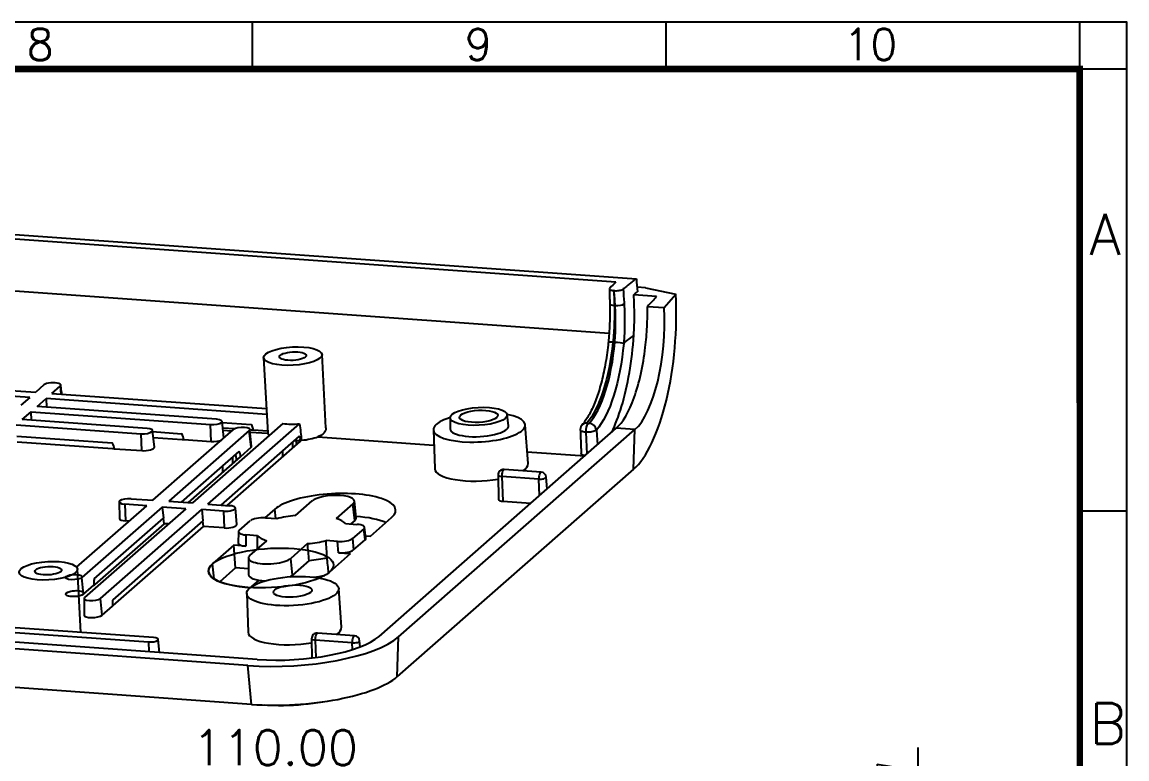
# Model space of a CAD drawing. Header units: millimetres. Extents: x 3683 to 5830, y 1279 to 1555.
# Drawn here: x 4372.8 to 4467.4, y 1491.9 to 1555 of the extents above; entities that cross this region are included whole.
import ezdxf

# ---------------------------------------------------------------- set-up
doc = ezdxf.new("R2010")
doc.units = ezdxf.units.MM
doc.header["$LTSCALE"] = 0.5
doc.linetypes.add('CENTER', pattern=[50.8, 31.75, -6.35, 6.35, -6.35])
doc.layers.add('112', color=7, linetype='Continuous', true_color=0xffffff)
doc.layers.add('A1_KUANG', color=7, linetype='Continuous')
doc.layers.add('A4_KUANG', color=7, linetype='Continuous')
doc.layers.add('dim', color=82, linetype='Continuous', lineweight=9)
doc.styles.get("Standard").update_dxf_attribs({"font": 'txt', "bigfont": 'gbcbig.shx'})
doc.dimstyles.new('VT-3.00', dxfattribs={"dimtxt": 3, "dimasz": 3.5, "dimexe": 2, "dimexo": 1.8, "dimgap": 0.5, "dimtad": 1, "dimzin": 0, "dimdsep": 46, "dimtxsty": 'Standard', "dimblk": 'CLOSEDBLANK', "dimcen": 0.3, "dimclrd": 1, "dimclre": 1, "dimclrt": 7, "dimadec": 1, "dimazin": 0, "dimtfac": 1, "dimtofl": 0, "dimtmove": 0, "dimatfit": 3, "dimldrblk": 'CLOSEDBLANK', "dimfxl": 0, "dimtolj": 1, "dimtzin": 0, "dimarcsym": 0})

# ---------------------------------------------------------------- blocks, each defined once
blk = doc.blocks.new('A$C3291225B')
at = {"layer": 'A4_KUANG'}
for p, q in [((204.674, 194.147), (204.674, 197.012)), ((229.9, 194.147), (229.9, 197.012)), ((255.126, 194.147), (255.126, 197.012)), ((255.135, 0), (255.135, 197.012)), ((258, 194.147), (2.865, 194.147)), ((257.991, 167.165), (255.126, 167.165))]:
    blk.add_line(p, q, dxfattribs=at)
at = {"layer": 'A4_KUANG', "color": 8}
blk.add_lwpolyline([(258, 0), (258, 197.012), (0, 197.012), (0, 0)], close=True, dxfattribs=at)
at = {"layer": 'A4_KUANG', "const_width": 0.4}
blk.add_lwpolyline([(2.865, 2.865), (2.865, 194.147), (255.126, 194.147), (255.135, 2.865), (2.865, 2.865)], dxfattribs=at)
at = {"layer": 'A4_KUANG'}
for s, height, p in [('8', 1.91, (190.914, 194.69)), ('9', 1.91, (217.635, 194.69)), ('10', 1.9102, (240.717, 194.69)), ('A', 2.483, (255.711, 182.818)), ('B', 2.483, (255.711, 152.971))]:
    blk.add_text(s, height=height, dxfattribs=at).set_placement(p)
blk = doc.blocks.new('_ClosedBlank')
at = {"color": 0, "linetype": 'ByBlock', "lineweight": -2}
for p, q in [((-1, 0.167), (0, 0)), ((-1, 0.167), (-1, -0.167)), ((0, 0), (-1, -0.167))]:
    blk.add_line(p, q, dxfattribs=at)
blk = doc.blocks.new('*D20')
at = {"layer": 'Defpoints', "color": 0, "linetype": 'CENTER'}
for p in [(8920.262, 3083.506), (8810.262, 3067.917), (8920.262, 3067.917)]:
    blk.add_point(p, dxfattribs=at)
at = {"layer": 'dim', "color": 1, "linetype": 'CENTER', "lineweight": -2}
for p, q in [((8810.262, 3069.717), (8810.262, 3085.506)), ((8920.262, 3069.717), (8920.262, 3085.506)), ((8813.762, 3083.506), (8916.762, 3083.506))]:
    blk.add_line(p, q, dxfattribs=at)
at = {"layer": 'dim', "color": 1, "linetype": 'CENTER', "lineweight": -2, "xscale": 3.5, "yscale": 3.5, "zscale": 3.5, "rotation": 180}
blk.add_blockref('_ClosedBlank', (8810.262, 3083.506), dxfattribs=at)
at = {"layer": 'dim', "color": 1, "linetype": 'CENTER', "lineweight": -2, "xscale": 3.5, "yscale": 3.5, "zscale": 3.5}
blk.add_blockref('_ClosedBlank', (8920.262, 3083.506), dxfattribs=at)
at = {"layer": 'dim', "color": 7, "linetype": 'CENTER', "insert": (8865.262, 3085.506), "char_height": 3, "attachment_point": 5}
blk.add_mtext('\\A1;110.00', dxfattribs=at)

msp = doc.modelspace()

# ---------------------------------------------------------------- linework, layer by layer
at = {"layer": '112', "color": 7}
for p, q in [((4329.82, 1539.827), (4425.396, 1533.017)), ((4423.64, 1532.726), (4330.698, 1539.348)), ((4423.066, 1528.333), (4330.98, 1534.893)), ((4426.189, 1532.246), (4425.457, 1532.298)), ((4423.503, 1531.995), (4423.472, 1531.998)), ((4427.125, 1531.506), (4425.17, 1531.645)), ((4426.189, 1532.246), (4428.774, 1531.694)), ((4427.789, 1530.549), (4428.774, 1531.694)), ((4423.585, 1530.712), (4423.511, 1530.717)), ((4426.344, 1530.652), (4427.789, 1530.549)), ((4393.51, 1526.255), (4393.857, 1519.809)), ((4398.841, 1520.241), (4398.503, 1526.524)), ((4373.493, 1522.849), (4354.553, 1524.199)), ((4354.894, 1524.66), (4374.005, 1523.299)), ((4374.714, 1523.921), (4374.005, 1523.299)), ((4375.4, 1523.199), (4376.11, 1523.822)), ((4376.11, 1523.822), (4376.17, 1523.144)), ((4376.211, 1523.332), (4376.158, 1523.915)), ((4373.493, 1522.849), (4372.727, 1522.178)), ((4375.4, 1523.199), (4393.745, 1521.892)), ((4374.123, 1522.078), (4374.889, 1522.75)), ((4389.483, 1520.984), (4374.123, 1522.078)), ((4393.771, 1521.405), (4374.889, 1522.75)), ((4374.889, 1522.75), (4374.938, 1522.02)), ((4372.846, 1520.957), (4373.612, 1521.629)), ((4383.538, 1520.195), (4372.846, 1520.957)), ((4373.612, 1521.629), (4388.971, 1520.534)), ((4373.661, 1520.899), (4373.612, 1521.629)), ((4409.466, 1521.115), (4409.465, 1520.164)), ((4414.457, 1520.433), (4414.353, 1521.378)), ((4372.335, 1520.508), (4383.026, 1519.746)), ((4384.157, 1518.596), (4384.002, 1520.013)), ((4384.034, 1514.048), (4390.934, 1520.106)), ((4392.281, 1520.01), (4385.399, 1513.969)), ((4395.142, 1520.61), (4387.413, 1513.825)), ((4388.742, 1513.713), (4396.587, 1520.6)), ((4389.02, 1519.088), (4388.971, 1520.534)), ((4390.102, 1519.385), (4389.947, 1520.802)), ((4389.957, 1520.714), (4392.43, 1520.538)), ((4391.023, 1520.162), (4390.009, 1520.234)), ((4390.028, 1520.058), (4390.815, 1520.002)), ((4392.431, 1518.583), (4392.281, 1520.01)), ((4392.483, 1518.684), (4392.328, 1520.101)), ((4392.48, 1520.058), (4392.331, 1520.069)), ((4393.848, 1519.967), (4392.63, 1520.054)), ((4403.385, 1502.397), (4423.676, 1520.21)), ((4405.048, 1502.346), (4425.268, 1520.097)), ((4408.028, 1520.08), (4408.146, 1516.759)), ((4416.134, 1517.19), (4415.894, 1520.504)), ((4421.981, 1520.057), (4422.07, 1518.8)), ((4425.268, 1520.097), (4423.676, 1520.21)), ((4425.158, 1516.697), (4425.268, 1520.097)), ((4372.4, 1519.541), (4380.54, 1518.961)), ((4372.426, 1519.052), (4380.591, 1518.471)), ((4383.075, 1518.3), (4383.026, 1519.746)), ((4384.011, 1519.926), (4386.485, 1519.75)), ((4384.065, 1519.435), (4386.536, 1519.259)), ((4386.688, 1519.254), (4389.02, 1519.088)), ((4396.559, 1519.536), (4389.837, 1513.635)), ((4390.102, 1519.376), (4390.102, 1519.385)), ((4390.4, 1513.595), (4396.641, 1519.073)), ((4392.35, 1519.892), (4393.859, 1519.785)), ((4396.013, 1518.522), (4396.013, 1519.057)), ((4396.27, 1519.153), (4396.332, 1518.802)), ((4396.68, 1519.123), (4396.752, 1519.186)), ((4398.138, 1519.48), (4408.074, 1518.772)), ((4421.063, 1519.874), (4421.151, 1517.994)), ((4380.743, 1518.466), (4383.075, 1518.3)), ((4386.494, 1513.891), (4391.424, 1518.219)), ((4391.545, 1517.805), (4392.431, 1518.583)), ((4395.115, 1518.268), (4395.115, 1517.734)), ((4416.06, 1518.203), (4420.989, 1517.852)), ((4391.506, 1517.755), (4387.058, 1513.851)), ((4390.879, 1517.204), (4390.878, 1517.739)), ((4391.115, 1517.947), (4391.197, 1517.484)), ((4389.98, 1516.951), (4389.98, 1516.416)), ((4425.158, 1516.697), (4404.938, 1498.947)), ((4408.146, 1516.759), (4408.146, 1516.752)), ((4413.575, 1516.208), (4413.61, 1514.103)), ((4417.252, 1516.458), (4414.078, 1516.684)), ((4417.051, 1515.859), (4413.877, 1516.085)), ((4413.877, 1516.079), (4413.963, 1513.96)), ((4417.108, 1514.444), (4417.051, 1515.852)), ((4417.777, 1515.032), (4417.687, 1516.032)), ((4377.505, 1508.317), (4383.503, 1513.583)), ((4384.832, 1513.47), (4377.95, 1507.429)), ((4381.155, 1513.911), (4381.179, 1512.486)), ((4383.503, 1513.583), (4381.636, 1513.716)), ((4381.636, 1513.716), (4381.694, 1512.277)), ((4382.167, 1514.181), (4384.034, 1514.048)), ((4386.846, 1513.327), (4384.832, 1513.47)), ((4384.832, 1513.47), (4384.932, 1512.519)), ((4385.399, 1513.969), (4387.413, 1513.825)), ((4388.742, 1513.713), (4390.609, 1513.58)), ((4391.219, 1511.971), (4391.09, 1513.39)), ((4396.221, 1512.731), (4397.659, 1513.994)), ((4401.153, 1513.745), (4399.715, 1512.483)), ((4401.303, 1512.318), (4401.153, 1513.745)), ((4401.429, 1512.563), (4401.274, 1513.98)), ((4413.963, 1513.96), (4416.361, 1513.789)), ((4386.846, 1513.327), (4378.19, 1505.728)), ((4379.007, 1507.317), (4384.932, 1512.519)), ((4379.537, 1505.632), (4388.211, 1513.247)), ((4384.998, 1512.042), (4384.932, 1512.519)), ((4390.078, 1513.114), (4388.211, 1513.247)), ((4388.211, 1513.247), (4388.299, 1512.285)), ((4390.078, 1513.114), (4390.136, 1511.676)), ((4394.458, 1513.278), (4393.623, 1512.545)), ((4393.656, 1512.543), (4394.641, 1512.473)), ((4394.542, 1512.48), (4394.458, 1513.278)), ((4402.645, 1510.976), (4404.456, 1512.565)), ((4384.998, 1512.042), (4379.058, 1506.827)), ((4388.299, 1512.285), (4380.594, 1505.521)), ((4380.645, 1505.03), (4388.359, 1511.803)), ((4381.992, 1512.256), (4381.694, 1512.277)), ((4385.353, 1512.017), (4384.998, 1512.042)), ((4388.359, 1511.803), (4388.299, 1512.285)), ((4390.136, 1511.676), (4388.359, 1511.803)), ((4391.416, 1511.461), (4392.37, 1512.298)), ((4400.512, 1512.054), (4401.496, 1511.984)), ((4401.303, 1512.318), (4400.966, 1512.022)), ((4402.074, 1511.607), (4401.121, 1510.77)), ((4402.193, 1510.672), (4402.074, 1511.607)), ((4402.257, 1510.799), (4402.139, 1511.734)), ((4391.351, 1511.348), (4391.335, 1510.387)), ((4391.994, 1511.084), (4391.978, 1510.123)), ((4392.978, 1511.013), (4391.994, 1511.084)), ((4392.338, 1509.323), (4393.776, 1510.585)), ((4399.834, 1510.525), (4398.85, 1510.595)), ((4401.121, 1510.77), (4401.202, 1509.802)), ((4401.202, 1509.802), (4402.193, 1510.672)), ((4402.231, 1511.005), (4402.645, 1510.976)), ((4390.948, 1510.196), (4389.137, 1508.606)), ((4391.978, 1510.123), (4390.948, 1510.196)), ((4391.11, 1508.261), (4390.948, 1510.196)), ((4397.27, 1510.336), (4395.832, 1509.074)), ((4399.916, 1509.557), (4399.834, 1510.525)), ((4392.216, 1509.108), (4392.214, 1507.682)), ((4395.982, 1507.647), (4395.832, 1509.074)), ((4397.403, 1508.895), (4395.982, 1507.647)), ((4399.135, 1507.894), (4400.946, 1509.484)), ((4399.916, 1509.557), (4400.946, 1509.484)), ((4377.865, 1502.736), (4377.573, 1508.151)), ((4389.273, 1507.313), (4389.137, 1508.606)), ((4391.11, 1508.261), (4389.755, 1507.071)), ((4392.215, 1508.182), (4391.11, 1508.261)), ((4384.094, 1502.292), (4320.05, 1506.855)), ((4378.1, 1506.002), (4377.95, 1507.429)), ((4378.1, 1506.002), (4378.986, 1506.78)), ((4393.11, 1507.209), (4392.479, 1506.655)), ((4393.525, 1507.116), (4393.579, 1507.162)), ((4392.165, 1499.897), (4308.144, 1505.883)), ((4392.957, 1500.415), (4308.562, 1506.428)), ((4319.621, 1506.478), (4383.664, 1501.915)), ((4392.065, 1506.067), (4392.182, 1502.746)), ((4400.171, 1503.176), (4399.931, 1506.49)), ((4378.143, 1505.645), (4378.141, 1504.22)), ((4379.687, 1504.205), (4379.537, 1505.632)), ((4379.687, 1504.205), (4380.573, 1504.983)), ((4400.171, 1503.169), (4400.171, 1503.176)), ((4392.461, 1496.575), (4308.44, 1502.561)), ((4384.586, 1501.011), (4384.483, 1502.138)), ((4397.611, 1502.194), (4397.639, 1500.541)), ((4401.088, 1501.845), (4397.914, 1502.071)), ((4397.914, 1502.065), (4397.974, 1500.583)), ((4401.289, 1502.444), (4398.115, 1502.671)), ((4404.938, 1498.947), (4405.048, 1502.346)), ((4383.664, 1501.915), (4383.698, 1501.074)), ((4401.111, 1501.264), (4401.088, 1501.839)), ((4401.771, 1501.497), (4401.724, 1502.018)), ((4392.461, 1496.575), (4392.165, 1499.897)), ((4393.545, 1496.52), (4394.374, 1496.495)), ((4397.743, 1496.676), (4398.565, 1496.79))]:
    msp.add_line(p, q, dxfattribs=at)
for centre, start, end in [((4414.044, 1516.216), 85.92479, 180.97473), ((4417.219, 1515.989), 5.18838, 85.92479), ((4398.081, 1502.202), 85.92479, 180.97473), ((4401.255, 1501.976), 5.18838, 85.92479)]:
    msp.add_arc(centre, 0.47, start, end, dxfattribs=at)
for centre, major_axis, ratio, start_param, end_param in [((4424.55, 1527.986), (-0.846, -11.878), 0.352163, 0.342495, 1.913292), ((4423.725, 1530.894), (0.6, 0.018), 0.304848, 3.161382, 4.339441), ((4423.799, 1530.889), (-0.599, -0.038), 0.292846, 1.187927, 2.734506), ((4424.845, 1527.965), (0.59, 8.279), 0.352163, 3.484088, 5.054884), ((4423.604, 1527.528), (0.597, -0.06), 0.052086, 1.931675, 3.123599), ((4423.758, 1527.517), (-0.598, 0.05), 0.058048, 3.526339, 5.072394), ((4375.412, 1523.872), (-0.747, -0.04), 0.314324, 2.761544, 5.903137), ((4389.227, 1520.759), (-0.72, -0.039), 0.314324, 1.190748, 4.33234), ((4411.961, 1520.285), (-3.933, -0.212), 0.314324, 0, 4.042136), ((4411.961, 1520.285), (-3.933, -0.212), 0.314324, 5.382516, 5.903137), ((4383.282, 1519.971), (-0.72, -0.039), 0.314324, 1.190748, 4.33234), ((4391.608, 1520.058), (0.72, 0.039), 0.314324, 5.903137, 9.044729), ((4394.711, 1501.108), (2.285, -19.43), 0.033022, 2.914045, 3.135304), ((4396.277, 1521.366), (2.496, 0.134), 0.314324, 4.223571, 4.819995), ((4395.136, 1542.554), (4.755, -45.392), 0.021105, 5.214985, 5.250929), ((4411.961, 1520.285), (-3.933, -0.212), 0.314324, 5.903137, 6.283185), ((4411.961, 1520.285), (-2.496, -0.134), 0.314324, 0, 3.158857), ((4411.961, 1520.285), (-2.496, -0.134), 0.314324, 6.265893, 6.283185), ((4421.21, 1520.103), (0.447, -0.4), 0.851822, 2.308709, 3.132671), ((4421.276, 1520.051), (0.043, 0.598), 0.352163, 0.414146, 1.895838), ((4421.421, 1520.086), (-0.447, 0.4), 0.852022, 3.89629, 5.449619), ((4388.766, 1500.319), (2.285, -19.43), 0.033022, 2.911398, 3.135304), ((4386.78, 1519.478), (-0.7, -0.036), 0.315968, 1.197916, 1.421823), ((4389.304, 1519.337), (-0.799, -0.043), 0.314324, 1.190748, 2.399082), ((4396.353, 1519.944), (-2.496, -0.134), 0.314324, 0.031468, 0.294832), ((4396.353, 1519.944), (2.496, 0.134), 0.314324, 4.600997, 4.827263), ((4399.181, 1501.023), (2.619, -18.514), 0.014839, 2.927406, 3.151312), ((4395.983, 1519.118), (-0.703, -0.039), 0.312678, 2.762, 2.985906), ((4396.353, 1519.944), (2.496, 0.134), 0.314324, 4.855939, 5.49162), ((4382.821, 1499.531), (2.285, -19.43), 0.033022, 2.911398, 3.135304), ((4380.836, 1518.69), (-0.7, -0.036), 0.315968, 1.197916, 1.421823), ((4383.359, 1518.549), (-0.799, -0.043), 0.314324, 1.190748, 3.158906), ((4394.046, 1499.706), (2.619, -18.514), 0.014839, 2.927406, 3.151312), ((4391.684, 1518.636), (0.799, 0.043), 0.314324, 5.903137, 6.300548), ((4390.848, 1517.8), (-0.703, -0.039), 0.312678, 2.762, 2.985906), ((4412.14, 1516.967), (-3.994, -0.215), 0.314324, 2.653846, 3.14737), ((4412.14, 1516.967), (-3.994, -0.215), 0.314324, 0, 1.922739), ((4414.044, 1516.231), (0.469, 0.025), 0.314324, 3.129992, 4.33234), ((4414.044, 1516.216), (0.033, 0.469), 0.352163, 6.28314, 8.17466), ((4417.219, 1515.989), (-0.033, -0.469), 0.352163, 3.141601, 5.0339), ((4417.218, 1516.005), (0.469, 0.025), 0.314324, 4.33234, 6.294709), ((4399.457, 1512.922), (-5.347, -0.288), 0.314324, 2.761544, 5.903137), ((4399.406, 1513.869), (1.869, 0.101), 0.314324, 5.903137, 9.044729), ((4381.901, 1513.948), (0.747, 0.04), 0.314324, 1.190748, 4.33234), ((4390.344, 1513.347), (0.747, 0.04), 0.314324, 4.33234, 7.473933), ((4414.157, 1514.13), (0.546, 0.029), 0.314324, 3.129992, 4.33234), ((4381.978, 1512.527), (0.799, 0.043), 0.314324, 3.129993, 4.33234), ((4393.304, 1512.231), (-0.999, -0.053), 0.314917, 4.334922, 5.902979), ((4396.745, 1511.534), (3.916, 0.211), 0.314324, 1.688243, 2.121245), ((4396.745, 1511.534), (3.916, 0.211), 0.314324, 0.260251, 0.693252), ((4399.482, 1512.448), (1.947, 0.105), 0.314324, 5.903137, 6.300548), ((4399.559, 1511.026), (-5.242, -0.282), 0.314324, 3.697395, 4.332979), ((4390.42, 1511.925), (0.799, 0.043), 0.314324, 4.33234, 6.294706), ((4401.139, 1511.672), (-1.001, -0.055), 0.313731, 2.761705, 4.329762), ((4392.352, 1511.395), (-1.001, -0.055), 0.313731, 5.903298, 7.471355), ((4396.745, 1511.534), (3.916, 0.211), 0.314324, 3.401843, 3.834845), ((4396.745, 1511.534), (3.916, 0.211), 0.314324, 4.829836, 5.262837), ((4400.187, 1510.837), (-0.999, -0.053), 0.314917, 1.193329, 2.761387), ((4401.257, 1510.737), (-1.001, -0.055), 0.313731, 2.761705, 3.164109), ((4394.136, 1508.25), (-5.347, -0.288), 0.314324, 2.443261385291766, 8.726446692471352), ((4392.335, 1510.434), (-1.001, -0.055), 0.313731, 6.260693, 7.471355), ((4400.268, 1509.869), (-0.999, -0.053), 0.314917, 1.193329, 2.761387), ((4394.085, 1509.198), (1.869, 0.101), 0.314324, 2.761544, 5.903137), ((4396.822, 1510.112), (-3.994, -0.215), 0.314324, 1.699972, 2.111342), ((4377.276, 1507.477), (-0.72, -0.039), 0.314324, 2.049777, 8.332962), ((4394.136, 1508.25), (-5.347, -0.288), 0.314324, 5.903137, 7.503729), ((4380.389, 1487.716), (1.38, -19.603), 0.013435, 3.15181, 3.375716), ((4378.403, 1506.875), (-0.7, -0.036), 0.315968, 2.53721, 2.761117), ((4394.161, 1507.776), (1.947, 0.105), 0.314324, 3.124251, 4.442051), ((4394.161, 1507.776), (1.947, 0.105), 0.314324, 5.645526, 5.903137), ((4396.898, 1508.69), (4.125, 0.222), 0.314324, 4.911267, 5.157828), ((4377.353, 1506.055), (-0.799, -0.043), 0.314324, 1.999414, 8.282599), ((4378.864, 1505.68), (-0.72, -0.039), 0.314324, 5.903137, 9.044729), ((4381.976, 1485.92), (1.38, -19.603), 0.013435, 3.15181, 3.375716), ((4379.991, 1505.079), (-0.7, -0.036), 0.315968, 2.53721, 2.761117), ((4378.94, 1504.258), (-0.799, -0.043), 0.314324, 6.265843, 9.044729), ((4396.177, 1502.954), (3.994, 0.215), 0.314324, 5.795341, 6.283185), ((4383.879, 1502.103), (-0.605, -0.033), 0.314324, 1.190748, 4.33234), ((4395.713, 1503.011), (-9.986, -0.538), 0.314324, 1.190748, 2.761544), ((4396.177, 1502.954), (3.994, 0.215), 0.314324, 3.135786, 5.064233), ((4395.828, 1502.935), (-8.083, -0.435), 0.314324, 1.190748, 2.761544), ((4398.08, 1502.217), (0.469, 0.025), 0.314324, 3.129992, 4.33234), ((4398.081, 1502.202), (0.033, 0.469), 0.352163, 6.28314, 8.17466), ((4401.255, 1501.976), (-0.033, -0.469), 0.352163, 3.141601, 5.0339), ((4401.255, 1501.991), (0.469, 0.025), 0.314324, 4.33234, 6.294709), ((4395.897, 1499.591), (9.67, 0.521), 0.314324, 4.33234, 5.903137), ((4395.952, 1498.556), (-6.491, -0.349), 0.314324, 1.308238, 1.833375)]:
    msp.add_ellipse(centre, major_axis=major_axis, ratio=ratio, start_param=start_param, end_param=end_param, dxfattribs=at)
for centre, major_axis in [((4396.006, 1526.39), (2.496, 0.134)), ((4396.006, 1526.39), (1.148, 0.062)), ((4411.91, 1521.233), (-2.444, -0.132)), ((4411.91, 1521.233), (-1.647, -0.089)), ((4375.077, 1508.016), (-2.496, -0.134)), ((4375.077, 1508.016), (1.148, 0.062)), ((4395.998, 1506.271), (3.933, 0.212)), ((4395.998, 1506.271), (1.648, 0.089))]:
    msp.add_ellipse(centre, major_axis=major_axis, ratio=0.314324, dxfattribs=at)
for points, degree in [([(4423.64, 1532.726), (4423.476, 1532.557), (4423.299, 1532.388), (4423.12, 1532.22)], 3), ([(4425.396, 1533.017), (4425.428, 1532.642), (4425.461, 1532.267), (4425.493, 1531.891)], 3), ([(4423.12, 1532.22), (4423.098, 1532.199), (4423.086, 1532.177), (4423.086, 1532.156)], 3), ([(4423.086, 1532.153), (4423.125, 1530.876)], 1), ([(4423.367, 1532.009), (4423.4, 1532.004), (4423.436, 1532), (4423.472, 1531.998)], 3), ([(4423.472, 1531.998), (4423.485, 1531.571), (4423.498, 1531.144), (4423.511, 1530.717)], 3), ([(4423.585, 1530.712), (4423.558, 1531.139), (4423.531, 1531.567), (4423.503, 1531.995)], 3), ([(4425.17, 1531.645), (4425.278, 1531.727), (4425.386, 1531.809), (4425.493, 1531.891)], 3), ([(4425.177, 1528.182), (4425.215, 1528.774), (4425.251, 1529.942), (4425.21, 1531.082), (4425.17, 1531.645)], 3), ([(4423.396, 1527.578), (4423.093, 1524.569), (4422.22, 1521.835), (4421.162, 1520.653)], 3), ([(4421.373, 1520.638), (4422.43, 1521.82), (4423.298, 1524.554), (4423.55, 1527.567)], 3), ([(4424.313, 1527.483), (4424.043, 1524.255), (4423.112, 1521.323), (4421.981, 1520.057)], 3), ([(4376.19, 1523.167), (4376.184, 1523.152), (4376.178, 1523.137), (4376.171, 1523.123)], 3), ([(4376.211, 1523.333), (4376.216, 1523.278), (4376.209, 1523.222), (4376.19, 1523.167)], 3), ([(4392.63, 1520.054), (4392.578, 1520.053), (4392.529, 1520.055), (4392.48, 1520.058)], 3), ([(4420.604, 1520.081), (4420.676, 1518.044)], 1), ([(4420.63, 1520.009), (4420.614, 1520.027), (4420.605, 1520.046), (4420.605, 1520.066)], 3), ([(4420.718, 1519.948), (4420.679, 1519.966), (4420.649, 1519.987), (4420.63, 1520.009)], 3), ([(4421.162, 1520.653), (4421.159, 1520.65), (4421.156, 1520.645), (4421.156, 1520.641)], 3), ([(4421.156, 1520.641), (4421.156, 1520.636), (4421.159, 1520.632), (4421.162, 1520.629)], 3), ([(4421.162, 1520.629), (4421.164, 1520.625), (4421.169, 1520.622), (4421.175, 1520.618)], 3), ([(4421.175, 1520.618), (4421.183, 1520.614), (4421.192, 1520.611), (4421.204, 1520.608)], 3), ([(4421.204, 1520.608), (4421.212, 1520.606), (4421.221, 1520.605), (4421.23, 1520.604)], 3), ([(4421.23, 1520.604), (4421.241, 1520.604), (4421.254, 1520.604), (4421.265, 1520.605)], 3), ([(4421.338, 1520.618), (4421.347, 1520.621), (4421.355, 1520.625), (4421.362, 1520.629)], 3), ([(4421.362, 1520.629), (4421.366, 1520.632), (4421.37, 1520.634), (4421.373, 1520.638)], 3), ([(4421.986, 1520.061), (4421.982, 1520.058), (4421.979, 1520.055), (4421.976, 1520.052)], 3), ([(4393.859, 1519.785), (4393.858, 1519.793), (4393.857, 1519.801), (4393.857, 1519.809)], 3), ([(4421.07, 1519.873), (4421.065, 1519.874), (4421.06, 1519.874), (4421.056, 1519.874)], 3), ([(4421.07, 1519.873), (4421.065, 1519.874), (4421.06, 1519.874), (4421.056, 1519.874)], 3), ([(4392.988, 1509.893), (4392.985, 1510.267), (4392.982, 1510.64), (4392.978, 1511.013)], 3), ([(4398.935, 1509.146), (4398.907, 1509.629), (4398.878, 1510.112), (4398.85, 1510.595)], 3), ([(4397.403, 1508.895), (4397.359, 1509.375), (4397.314, 1509.856), (4397.27, 1510.336)], 3), ([(4399.066, 1507.847), (4399.023, 1508.28), (4398.979, 1508.713), (4398.935, 1509.146)], 3)]:
    msp.add_open_spline(points, degree=degree, dxfattribs=at)
for points, knots in [([(4425.396, 1533.017), (4425.3, 1532.944), (4425.156, 1532.835), (4425.012, 1532.725), (4424.916, 1532.652), (4424.868, 1532.615), (4424.726, 1532.505), (4424.634, 1532.432), (4424.451, 1532.285), (4424.361, 1532.211), (4424.271, 1532.138)], [0, 0, 0, 0, 0.25, 0.375, 0.375, 0.5, 0.5, 0.75, 0.75, 1, 1, 1, 1]), ([(4423.086, 1532.156), (4423.086, 1532.134), (4423.097, 1532.114), (4423.119, 1532.095), (4423.142, 1532.076), (4423.175, 1532.058), (4423.217, 1532.044), (4423.258, 1532.029), (4423.31, 1532.017), (4423.367, 1532.009)], [0.2183111, 0.2183111, 0.2183111, 0.2183111, 0.4366248, 0.4366248, 0.4366248, 0.6549026, 0.6549026, 0.6549026, 0.8731659, 0.8731659, 0.8731659, 0.8731659]), ([(4423.503, 1531.995), (4423.566, 1531.991), (4423.634, 1531.99), (4423.701, 1531.993), (4423.768, 1531.995), (4423.836, 1532.002), (4423.9, 1532.011), (4423.964, 1532.021), (4424.025, 1532.034), (4424.078, 1532.049), (4424.132, 1532.065), (4424.179, 1532.083), (4424.216, 1532.102), (4424.238, 1532.114), (4424.256, 1532.126), (4424.271, 1532.138)], [0, 0, 0, 0, 0.218311, 0.218311, 0.218311, 0.436625, 0.436625, 0.436625, 0.654903, 0.654903, 0.654903, 0.873166, 0.873166, 0.873166, 1, 1, 1, 1]), ([(4424.271, 1532.138), (4424.295, 1531.756), (4424.32, 1531.374), (4424.344, 1530.993), (4424.347, 1530.946), (4424.35, 1530.9), (4424.353, 1530.854)], [0, 0, 0, 0, 0.892026, 0.892026, 0.892026, 1, 1, 1, 1]), ([(4427.125, 1531.506), (4427.096, 1531.47), (4427.067, 1531.434), (4427.01, 1531.363), (4426.982, 1531.327), (4426.892, 1531.22), (4426.827, 1531.149), (4426.627, 1530.936), (4426.487, 1530.794), (4426.344, 1530.652)], [0, 0, 0, 0, 0.125, 0.125, 0.25, 0.25, 0.5, 0.5, 1, 1, 1, 1]), ([(4423.123, 1530.872), (4423.123, 1530.866), (4423.136, 1530.593), (4423.135, 1530.026), (4423.119, 1529.177), (4423.074, 1528.358), (4423.027, 1527.83), (4423.002, 1527.589)], [0, 0, 0, 0, 0.005262, 0.262297, 0.521702, 0.782504, 1, 1, 1, 1]), ([(4423.511, 1530.717), (4423.526, 1530.205), (4423.524, 1529.687), (4423.485, 1528.641), (4423.45, 1528.113), (4423.396, 1527.578)], [0, 0, 0, 0, 0.5, 0.5, 1, 1, 1, 1]), ([(4423.55, 1527.567), (4423.594, 1528.102), (4423.619, 1528.632), (4423.631, 1529.68), (4423.618, 1530.198), (4423.585, 1530.712)], [0, 0, 0, 0, 0.5, 0.5, 1, 1, 1, 1]), ([(4424.353, 1530.854), (4424.388, 1530.304), (4424.401, 1529.748), (4424.388, 1528.624), (4424.361, 1528.057), (4424.313, 1527.483)], [0, 0, 0, 0, 0.5, 0.5, 1, 1, 1, 1]), ([(4426.164, 1527.136), (4426.236, 1527.731), (4426.285, 1528.322), (4426.33, 1529.203), (4426.34, 1529.496), (4426.348, 1529.933), (4426.349, 1530.079), (4426.348, 1530.367), (4426.347, 1530.51), (4426.344, 1530.652)], [0, 0, 0, 0, 0.5, 0.5, 0.75, 0.75, 0.875, 0.875, 1, 1, 1, 1]), ([(4423.002, 1527.589), (4423.001, 1527.575), (4422.975, 1527.275), (4422.899, 1526.692), (4422.772, 1525.851), (4422.617, 1525.036), (4422.439, 1524.261), (4422.24, 1523.537), (4422.024, 1522.872), (4421.791, 1522.267), (4421.544, 1521.722), (4421.286, 1521.238), (4421.024, 1520.837), (4420.846, 1520.595), (4420.763, 1520.513), (4420.759, 1520.509)], [0, 0, 0, 0, 0.004336, 0.096606, 0.189349, 0.281929, 0.373745, 0.464326, 0.553305, 0.641465, 0.730574, 0.820218, 0.909754, 0.99847, 1, 1, 1, 1]), ([(4423.292, 1519.861), (4423.599, 1520.502), (4423.881, 1521.244), (4424.668, 1523.851), (4425.039, 1526.002), (4425.177, 1528.182)], [0, 0, 0, 0, 0.314849, 0.314849, 1, 1, 1, 1]), ([(4424.313, 1527.483), (4424.453, 1527.6), (4424.595, 1527.717), (4424.81, 1527.892), (4424.882, 1527.95), (4425.028, 1528.066), (4425.101, 1528.124), (4425.177, 1528.182)], [0, 0, 0, 0, 0.5, 0.5, 0.75, 0.75, 1, 1, 1, 1]), ([(4423.676, 1520.21), (4424.234, 1520.7), (4424.769, 1521.617), (4425.646, 1524.067), (4425.976, 1525.561), (4426.164, 1527.136)], [0, 0, 0, 0, 0.5, 0.5, 1, 1, 1, 1]), ([(4398.841, 1520.239), (4398.842, 1520.227), (4398.842, 1520.215), (4398.842, 1520.203), (4398.84, 1520.07), (4398.788, 1519.94), (4398.689, 1519.825), (4398.593, 1519.714), (4398.45, 1519.615), (4398.271, 1519.535), (4398.229, 1519.515), (4398.184, 1519.497), (4398.138, 1519.48)], [0, 0, 0, 0, 0.038741, 0.038741, 0.038741, 0.475849, 0.475849, 0.475849, 0.899682, 0.899682, 0.899682, 1, 1, 1, 1]), ([(4420.763, 1520.502), (4420.717, 1520.449), (4420.645, 1520.333), (4420.595, 1520.172), (4420.608, 1520.083), (4420.612, 1520.066)], [0, 0, 0, 0, 0.428085, 0.890998, 1, 1, 1, 1]), ([(4421.265, 1520.605), (4421.277, 1520.605), (4421.289, 1520.607), (4421.301, 1520.609), (4421.314, 1520.611), (4421.327, 1520.615), (4421.338, 1520.618)], [0.2125661, 0.2125661, 0.2125661, 0.2125661, 0.4234871, 0.4234871, 0.4234871, 0.6652365, 0.6652365, 0.6652365, 0.6652365]), ([(4421.976, 1520.052), (4421.952, 1520.03), (4421.908, 1520.005), (4421.855, 1519.982), (4421.81, 1519.963), (4421.757, 1519.945), (4421.7, 1519.93)], [0.0000541, 0.0000541, 0.0000541, 0.0000541, 0.220879, 0.220879, 0.220879, 0.4042231, 0.4042231, 0.4042231, 0.4042231]), ([(4421.056, 1519.874), (4420.986, 1519.879), (4420.913, 1519.89), (4420.851, 1519.904), (4420.8, 1519.916), (4420.754, 1519.931), (4420.718, 1519.948)], [0.0000705, 0.0000705, 0.0000705, 0.0000705, 0.2901281, 0.2901281, 0.2901281, 0.530219, 0.530219, 0.530219, 0.530219]), ([(4421.7, 1519.93), (4421.638, 1519.914), (4421.569, 1519.9), (4421.497, 1519.89), (4421.423, 1519.879), (4421.344, 1519.872), (4421.266, 1519.87), (4421.197, 1519.868), (4421.128, 1519.869), (4421.07, 1519.873)], [0.4042231, 0.4042231, 0.4042231, 0.4042231, 0.6035759, 0.6035759, 0.6035759, 0.812937, 0.812937, 0.812937, 0.9999459, 0.9999459, 0.9999459, 0.9999459]), ([(4420.997, 1517.86), (4420.966, 1517.864), (4420.858, 1517.884), (4420.727, 1517.942), (4420.672, 1518.006), (4420.673, 1518.041), (4420.673, 1518.045)], [0, 0, 0, 0, 0.155548, 0.568114, 0.980879, 1, 1, 1, 1])]:
    msp.add_open_spline(points, degree=3, knots=knots, dxfattribs=at)

# ---------------------------------------------------------------- block references
at = {"layer": 'A1_KUANG', "color": 1, "lineweight": 0, "xscale": 1.403050184557287, "yscale": 1.403050184557742, "zscale": 1.403050184556499}
msp.add_blockref('A$C3291225B', (4105.381, 1278.573), dxfattribs=at)

# ---------------------------------------------------------------- dimensions: what is measured, and where the dimension line sits
at = {"layer": 'dim', "linetype": 'CENTER'}
dim = msp.add_linear_dim(base=(4449.503, 1490.876), p1=(4339.503, 1475.287), p2=(4449.503, 1475.287), dimstyle='VT-3.00', dxfattribs=at)
dim.commit()
dim.dimension.update_dxf_attribs({"geometry": '*D20', "text_midpoint": (4394.503, 1490.876), "dimtype": 128, "insert": (-4470.759, -1592.63)})

doc.saveas('drawing.dxf')
